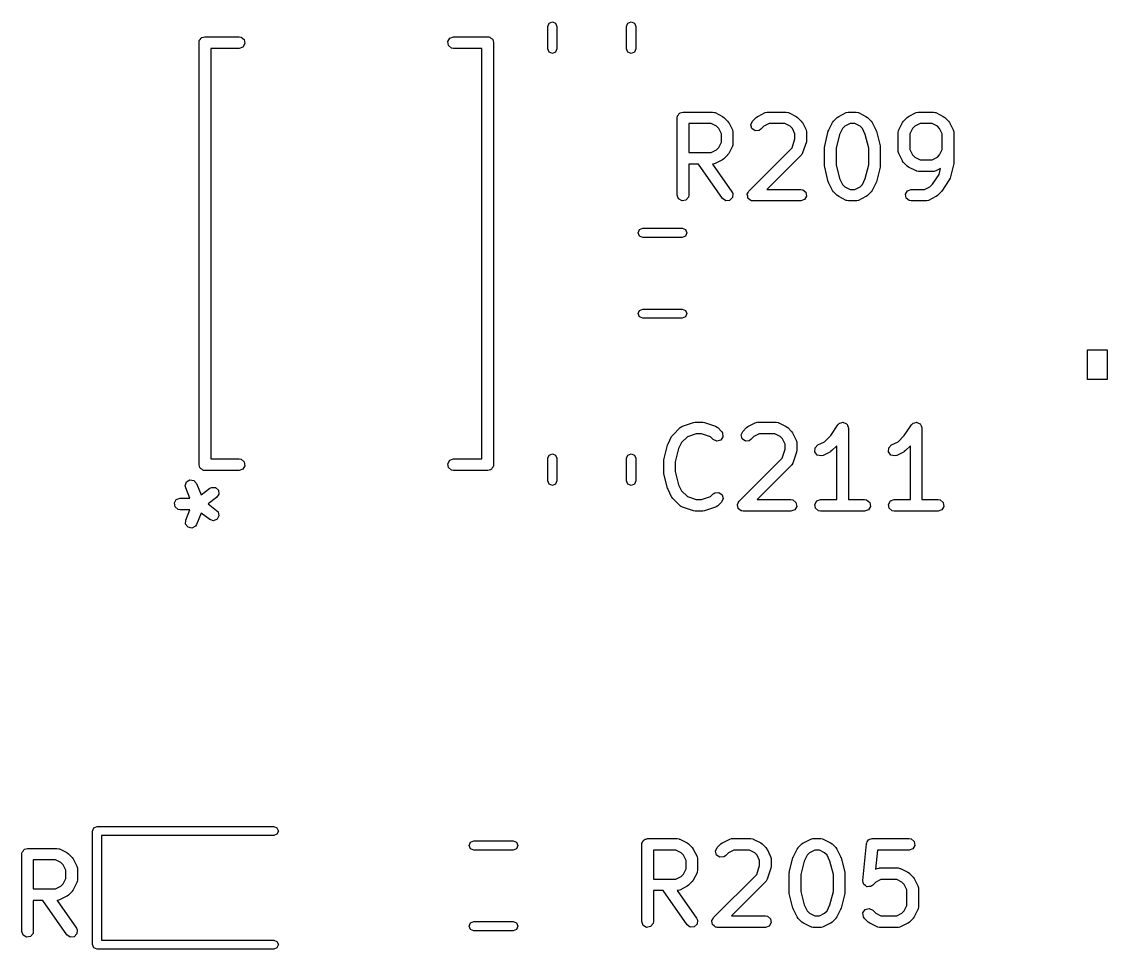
# Model space of a CAD drawing. Extents: x 106.7 to 191.3, y -141.1 to -57.8.
# Drawn here: x 106.76 to 120.8, y -90.97 to -78.97 of the extents above; entities that cross this region are included whole.
import ezdxf

# ---------------------------------------------------------------- set-up
doc = ezdxf.new("R2010")
doc.units = 0
doc.layers.add('BLACK', color=7, linetype='CONTINUOUS')

msp = doc.modelspace()

# ---------------------------------------------------------------- linework, layer by layer
at = {"layer": 'BLACK', "linetype": 'CONTINUOUS'}
for p, q in [((113.564, -79.0255), (113.581, -78.9831)), ((113.564, -79.3181), (113.564, -79.0255)), ((113.581, -78.9831), (113.624, -78.9655)), ((113.624, -78.9655), (113.666, -78.9831)), ((113.666, -78.9831), (113.684, -79.0255)), ((113.684, -79.0255), (113.684, -79.3181)), ((114.584, -79.0255), (114.601, -78.9831)), ((114.584, -79.3181), (114.584, -79.0255)), ((114.601, -78.9831), (114.644, -78.9655)), ((114.644, -78.9655), (114.686, -78.9831)), ((114.686, -78.9831), (114.704, -79.0255)), ((114.704, -79.0255), (114.704, -79.3181)), ((109.071, -79.1941), (109.081, -79.1769)), ((109.081, -79.1769), (109.088, -79.1746)), ((109.088, -79.1746), (109.092, -79.1693)), ((109.092, -79.1693), (109.111, -79.1659)), ((109.111, -79.1659), (109.13, -79.1591)), ((109.13, -79.1591), (109.572, -79.1591)), ((109.572, -79.1591), (109.598, -79.1637)), ((109.598, -79.1637), (109.638, -79.1972)), ((112.271, -79.2221), (112.297, -79.1769)), ((112.297, -79.1769), (112.346, -79.1591)), ((112.346, -79.1591), (112.788, -79.1591)), ((112.788, -79.1591), (112.798, -79.1608)), ((112.798, -79.1608), (112.801, -79.1603)), ((112.801, -79.1603), (112.804, -79.1619)), ((112.804, -79.1619), (112.814, -79.1637)), ((112.814, -79.1637), (112.829, -79.1764)), ((112.829, -79.1764), (112.846, -79.1863)), ((109.054, -79.2353), (109.056, -79.2254)), ((109.054, -84.6963), (109.054, -79.2353)), ((109.055, -79.2221), (109.057, -79.2191)), ((109.056, -79.2254), (109.055, -79.2221)), ((109.057, -79.2191), (109.058, -79.2092)), ((109.058, -79.2092), (109.071, -79.1941)), ((109.572, -79.3115), (109.206, -79.3115)), ((109.206, -79.3115), (109.206, -84.6201)), ((109.621, -79.2937), (109.572, -79.3115)), ((109.647, -79.2485), (109.621, -79.2937)), ((109.638, -79.1972), (109.647, -79.2485)), ((112.28, -79.2734), (112.271, -79.2221)), ((112.32, -79.3069), (112.28, -79.2734)), ((112.346, -79.3115), (112.32, -79.3069)), ((112.712, -79.3115), (112.346, -79.3115)), ((112.712, -84.6201), (112.712, -79.3115)), ((112.846, -79.1863), (112.848, -79.1928)), ((112.848, -79.1928), (112.854, -79.1972)), ((112.854, -79.1972), (112.857, -79.2167)), ((112.857, -79.2167), (112.864, -79.2353)), ((112.864, -79.2353), (112.864, -84.6963)), ((113.581, -79.3605), (113.564, -79.3181)), ((113.684, -79.3181), (113.666, -79.3605)), ((114.601, -79.3605), (114.584, -79.3181)), ((114.704, -79.3181), (114.686, -79.3605)), ((113.624, -79.3781), (113.581, -79.3605)), ((113.666, -79.3605), (113.624, -79.3781)), ((114.644, -79.3781), (114.601, -79.3605)), ((114.686, -79.3605), (114.644, -79.3781)), ((115.256, -80.1686), (115.265, -80.1518)), ((115.265, -80.1518), (115.272, -80.1495)), ((115.272, -80.1495), (115.276, -80.1443)), ((115.276, -80.1443), (115.295, -80.1409)), ((115.295, -80.1409), (115.314, -80.1342)), ((115.314, -80.1342), (115.695, -80.1342)), ((115.695, -80.1342), (115.72, -80.1387)), ((115.72, -80.1387), (115.724, -80.1416)), ((115.724, -80.1416), (115.728, -80.1421)), ((115.728, -80.1421), (115.823, -80.1898)), ((116.28, -80.1898), (116.375, -80.1421)), ((116.375, -80.1421), (116.4, -80.1347)), ((116.4, -80.1347), (116.405, -80.1358)), ((116.405, -80.1358), (116.409, -80.1342)), ((116.409, -80.1342), (116.647, -80.1342)), ((116.647, -80.1342), (116.673, -80.1387)), ((116.673, -80.1387), (116.676, -80.1416)), ((116.676, -80.1416), (116.68, -80.1421)), ((116.68, -80.1421), (116.776, -80.1898)), ((117.328, -80.1898), (117.423, -80.1421)), ((117.423, -80.1421), (117.448, -80.1347)), ((117.448, -80.1347), (117.452, -80.1358)), ((117.452, -80.1358), (117.456, -80.1342)), ((117.456, -80.1342), (117.552, -80.1342)), ((117.552, -80.1342), (117.577, -80.1387)), ((117.577, -80.1387), (117.581, -80.1416)), ((117.581, -80.1416), (117.585, -80.1421)), ((117.585, -80.1421), (117.68, -80.1898)), ((118.232, -80.1898), (118.328, -80.1421)), ((118.328, -80.1421), (118.353, -80.1347)), ((118.353, -80.1347), (118.357, -80.1358)), ((118.357, -80.1358), (118.361, -80.1342)), ((118.361, -80.1342), (118.552, -80.1342)), ((118.552, -80.1342), (118.577, -80.1387)), ((118.577, -80.1387), (118.581, -80.1416)), ((118.581, -80.1416), (118.585, -80.1421)), ((118.585, -80.1421), (118.68, -80.1898)), ((115.239, -80.2092), (115.24, -80.1995)), ((115.239, -81.2092), (115.239, -80.2092)), ((115.24, -80.1962), (115.241, -80.1933)), ((115.24, -80.1995), (115.24, -80.1962)), ((115.241, -80.1933), (115.243, -80.1836)), ((115.243, -80.1836), (115.256, -80.1686)), ((115.677, -80.2842), (115.389, -80.2842)), ((115.389, -80.2842), (115.389, -80.658)), ((115.745, -80.3185), (115.677, -80.2842)), ((115.823, -80.1898), (115.841, -80.2031)), ((115.841, -80.2031), (115.843, -80.2038)), ((115.843, -80.2038), (115.89, -80.2514)), ((115.89, -80.2514), (115.903, -80.2698)), ((115.903, -80.2698), (115.905, -80.2709)), ((115.905, -80.2709), (115.952, -80.3662)), ((116.191, -80.2979), (116.213, -80.2514)), ((116.205, -80.3475), (116.191, -80.2979)), ((116.213, -80.2514), (116.261, -80.2038)), ((116.261, -80.2038), (116.279, -80.1909)), ((116.279, -80.1909), (116.28, -80.1898)), ((116.427, -80.2842), (116.358, -80.3185)), ((116.629, -80.2842), (116.427, -80.2842)), ((116.698, -80.3185), (116.629, -80.2842)), ((116.776, -80.1898), (116.794, -80.2031)), ((116.794, -80.2031), (116.795, -80.2038)), ((116.795, -80.2038), (116.843, -80.2514)), ((116.843, -80.2514), (116.856, -80.2698)), ((116.856, -80.2698), (116.857, -80.2709)), ((116.857, -80.2709), (116.905, -80.3662)), ((117.199, -80.3662), (117.247, -80.2709)), ((117.247, -80.2709), (117.26, -80.2529)), ((117.26, -80.2529), (117.261, -80.2514)), ((117.261, -80.2514), (117.308, -80.2038)), ((117.308, -80.2038), (117.327, -80.1909)), ((117.327, -80.1909), (117.328, -80.1898)), ((117.474, -80.2842), (117.406, -80.3185)), ((117.534, -80.2842), (117.474, -80.2842)), ((117.603, -80.3185), (117.534, -80.2842)), ((117.68, -80.1898), (117.699, -80.2031)), ((117.699, -80.2031), (117.7, -80.2038)), ((117.7, -80.2038), (117.748, -80.2514)), ((117.748, -80.2514), (117.76, -80.2698)), ((117.76, -80.2698), (117.762, -80.2709)), ((117.762, -80.2709), (117.809, -80.3662)), ((118.104, -80.3662), (118.151, -80.2709)), ((118.151, -80.2709), (118.165, -80.2529)), ((118.165, -80.2514), (118.213, -80.2038)), ((118.165, -80.2529), (118.165, -80.2514)), ((118.213, -80.2038), (118.231, -80.1909)), ((118.231, -80.1909), (118.232, -80.1898)), ((118.379, -80.2842), (118.31, -80.3185)), ((118.534, -80.2842), (118.379, -80.2842)), ((118.603, -80.3185), (118.534, -80.2842)), ((118.68, -80.1898), (118.699, -80.2031)), ((118.699, -80.2031), (118.7, -80.2038)), ((118.7, -80.2038), (118.748, -80.2514)), ((118.748, -80.2514), (118.76, -80.2698)), ((118.76, -80.2698), (118.762, -80.2709)), ((118.762, -80.2709), (118.809, -80.3662)), ((115.776, -80.3489), (115.745, -80.3185)), ((115.81, -80.4174), (115.776, -80.3489)), ((115.81, -80.5248), (115.81, -80.4174)), ((115.952, -80.3662), (115.96, -80.3911)), ((115.96, -80.3911), (115.959, -80.3955)), ((115.959, -80.3955), (115.96, -80.3997)), ((115.96, -80.3997), (115.96, -80.5426)), ((116.247, -80.3769), (116.205, -80.3475)), ((116.298, -80.3724), (116.247, -80.3769)), ((116.319, -80.3575), (116.298, -80.3724)), ((116.358, -80.3185), (116.319, -80.3575)), ((116.728, -80.3489), (116.698, -80.3185)), ((116.762, -80.4174), (116.728, -80.3489)), ((116.762, -80.4828), (116.762, -80.4174)), ((116.905, -80.3662), (116.912, -80.3911)), ((116.912, -80.3911), (116.911, -80.3955)), ((116.911, -80.3955), (116.912, -80.3997)), ((116.912, -80.3997), (116.912, -80.4949)), ((117.146, -80.572), (117.193, -80.3815)), ((117.193, -80.3815), (117.199, -80.3697)), ((117.199, -80.3697), (117.199, -80.3662)), ((117.337, -80.4259), (117.293, -80.5994)), ((117.375, -80.3489), (117.337, -80.4259)), ((117.406, -80.3185), (117.375, -80.3489)), ((117.633, -80.3489), (117.603, -80.3185)), ((117.671, -80.4259), (117.633, -80.3489)), ((117.715, -80.5994), (117.671, -80.4259)), ((117.809, -80.3662), (117.813, -80.3786)), ((117.813, -80.3786), (117.815, -80.3815)), ((117.815, -80.3815), (117.863, -80.572)), ((118.096, -80.3997), (118.1, -80.374)), ((118.096, -80.6378), (118.096, -80.3997)), ((118.1, -80.374), (118.103, -80.3706)), ((118.103, -80.3706), (118.104, -80.3662)), ((118.28, -80.3489), (118.246, -80.4174)), ((118.246, -80.4174), (118.246, -80.6201)), ((118.31, -80.3185), (118.28, -80.3489)), ((118.633, -80.3489), (118.603, -80.3185)), ((118.667, -80.4174), (118.633, -80.3489)), ((118.667, -80.6201), (118.667, -80.4174)), ((118.809, -80.3662), (118.817, -80.3911)), ((118.817, -80.3911), (118.816, -80.3955)), ((118.816, -80.3955), (118.817, -80.3997)), ((118.817, -80.3997), (118.817, -80.7806)), ((115.776, -80.5934), (115.81, -80.5248)), ((115.952, -80.5761), (115.905, -80.6713)), ((115.953, -80.5716), (115.952, -80.5761)), ((115.956, -80.5682), (115.953, -80.5716)), ((115.96, -80.5426), (115.956, -80.5682)), ((116.724, -80.5973), (116.762, -80.4828)), ((116.909, -80.5187), (116.861, -80.6615)), ((116.912, -80.4949), (116.909, -80.517)), ((116.909, -80.517), (116.909, -80.5187)), ((117.143, -80.5902), (117.146, -80.5754)), ((117.146, -80.5754), (117.146, -80.572)), ((117.863, -80.572), (117.864, -80.5869)), ((117.864, -80.5869), (117.865, -80.5902)), ((115.389, -80.658), (115.677, -80.658)), ((115.677, -80.658), (115.745, -80.6238)), ((115.745, -80.6238), (115.776, -80.5934)), ((115.89, -80.6908), (115.843, -80.7384)), ((115.891, -80.6893), (115.89, -80.6908)), ((115.905, -80.6713), (115.891, -80.6893)), ((116.165, -81.1562), (116.724, -80.5973)), ((116.843, -80.6908), (116.399, -81.1342)), ((116.845, -80.6868), (116.843, -80.6908)), ((116.849, -80.6844), (116.845, -80.6868)), ((116.861, -80.6615), (116.849, -80.6844)), ((117.143, -80.8283), (117.143, -80.5902)), ((117.293, -80.5994), (117.293, -80.819)), ((117.715, -80.819), (117.715, -80.5994)), ((117.865, -80.5902), (117.865, -80.8283)), ((118.097, -80.642), (118.096, -80.6378)), ((118.096, -80.6464), (118.097, -80.642)), ((118.104, -80.6713), (118.096, -80.6464)), ((118.151, -80.7666), (118.104, -80.6713)), ((118.246, -80.6201), (118.28, -80.6886)), ((118.28, -80.6886), (118.31, -80.719)), ((118.31, -80.719), (118.379, -80.7533)), ((118.534, -80.7533), (118.603, -80.719)), ((118.603, -80.719), (118.633, -80.6886)), ((118.633, -80.6886), (118.667, -80.6201)), ((115.513, -80.808), (115.389, -80.808)), ((115.389, -80.808), (115.389, -81.2092)), ((115.824, -81.2522), (115.513, -80.808)), ((115.699, -80.8065), (115.696, -80.8077)), ((115.696, -80.8077), (115.946, -81.1662)), ((115.703, -80.8075), (115.699, -80.8065)), ((115.728, -80.8001), (115.703, -80.8075)), ((115.823, -80.7525), (115.728, -80.8001)), ((115.824, -80.7513), (115.823, -80.7525)), ((115.843, -80.7384), (115.824, -80.7513)), ((117.145, -80.8315), (117.143, -80.8283)), ((117.146, -80.8465), (117.145, -80.8315)), ((117.193, -81.0369), (117.146, -80.8465)), ((117.293, -80.819), (117.337, -80.9926)), ((117.671, -80.9926), (117.715, -80.819)), ((117.863, -80.8465), (117.815, -81.0369)), ((117.865, -80.8283), (117.862, -80.843)), ((117.862, -80.843), (117.863, -80.8465)), ((118.152, -80.7677), (118.151, -80.7666)), ((118.165, -80.7861), (118.152, -80.7677)), ((118.213, -80.8337), (118.165, -80.7861)), ((118.214, -80.8344), (118.213, -80.8337)), ((118.232, -80.8477), (118.214, -80.8344)), ((118.328, -80.8953), (118.232, -80.8477)), ((118.379, -80.7533), (118.534, -80.7533)), ((118.643, -80.8662), (118.585, -80.8953)), ((118.625, -80.9403), (118.643, -80.8662)), ((118.815, -80.7988), (118.767, -80.9893)), ((118.817, -80.7806), (118.815, -80.7954)), ((118.815, -80.7954), (118.815, -80.7988)), ((117.337, -80.9926), (117.375, -81.0696)), ((117.633, -81.0696), (117.671, -80.9926)), ((118.332, -80.8959), (118.328, -80.8953)), ((118.336, -80.8987), (118.332, -80.8959)), ((118.361, -80.9033), (118.336, -80.8987)), ((118.552, -80.9033), (118.361, -80.9033)), ((118.541, -81.0662), (118.625, -80.9403)), ((118.556, -80.9017), (118.552, -80.9033)), ((118.56, -80.9028), (118.556, -80.9017)), ((118.585, -80.8953), (118.56, -80.9028)), ((118.767, -80.9893), (118.757, -81.0123)), ((116.399, -81.1342), (116.837, -81.1342)), ((116.837, -81.1342), (116.863, -81.1387)), ((116.863, -81.1387), (116.902, -81.1717)), ((117.195, -81.0399), (117.193, -81.0369)), ((117.199, -81.0523), (117.195, -81.0399)), ((117.247, -81.1475), (117.199, -81.0523)), ((117.248, -81.1486), (117.247, -81.1475)), ((117.261, -81.167), (117.248, -81.1486)), ((117.375, -81.0696), (117.406, -81.1)), ((117.406, -81.1), (117.474, -81.1342)), ((117.474, -81.1342), (117.534, -81.1342)), ((117.534, -81.1342), (117.603, -81.1)), ((117.603, -81.1), (117.633, -81.0696)), ((117.762, -81.1475), (117.748, -81.1655)), ((117.809, -81.0523), (117.762, -81.1475)), ((117.81, -81.0488), (117.809, -81.0523)), ((117.815, -81.0369), (117.81, -81.0488)), ((118.218, -81.1518), (118.266, -81.1342)), ((118.266, -81.1342), (118.439, -81.1342)), ((118.439, -81.1342), (118.507, -81.1)), ((118.507, -81.1), (118.541, -81.0662)), ((118.757, -81.0127), (118.662, -81.1556)), ((118.757, -81.0123), (118.757, -81.0127)), ((115.256, -81.2574), (115.239, -81.2092)), ((115.301, -81.2831), (115.256, -81.2574)), ((115.351, -81.2742), (115.301, -81.2831)), ((115.384, -81.2349), (115.351, -81.2742)), ((115.389, -81.2092), (115.384, -81.2349)), ((115.866, -81.2817), (115.824, -81.2522)), ((115.917, -81.2772), (115.866, -81.2817)), ((115.953, -81.2409), (115.917, -81.2772)), ((115.946, -81.1662), (115.957, -81.1898)), ((115.957, -81.1898), (115.953, -81.2409)), ((116.144, -81.2027), (116.145, -81.1996)), ((116.15, -81.2245), (116.144, -81.2027)), ((116.145, -81.1962), (116.156, -81.1766)), ((116.145, -81.1996), (116.145, -81.1962)), ((116.153, -81.2467), (116.15, -81.2245)), ((116.156, -81.2489), (116.153, -81.2467)), ((116.156, -81.1766), (116.165, -81.1562)), ((116.157, -81.2522), (116.156, -81.2489)), ((116.175, -81.2652), (116.157, -81.2522)), ((116.193, -81.2797), (116.175, -81.2652)), ((116.197, -81.2805), (116.193, -81.2797)), ((116.199, -81.2817), (116.197, -81.2805)), ((116.202, -81.2814), (116.199, -81.2817)), ((116.218, -81.2842), (116.202, -81.2814)), ((116.837, -81.2842), (116.218, -81.2842)), ((116.886, -81.2667), (116.837, -81.2842)), ((116.911, -81.2222), (116.886, -81.2667)), ((116.902, -81.1717), (116.911, -81.2222)), ((117.308, -81.2146), (117.261, -81.167)), ((117.31, -81.2153), (117.308, -81.2146)), ((117.328, -81.2287), (117.31, -81.2153)), ((117.423, -81.2763), (117.328, -81.2287)), ((117.427, -81.2768), (117.423, -81.2763)), ((117.431, -81.2797), (117.427, -81.2768)), ((117.456, -81.2842), (117.431, -81.2797)), ((117.552, -81.2842), (117.456, -81.2842)), ((117.556, -81.2827), (117.552, -81.2842)), ((117.56, -81.2837), (117.556, -81.2827)), ((117.585, -81.2763), (117.56, -81.2837)), ((117.68, -81.2287), (117.585, -81.2763)), ((117.682, -81.2275), (117.68, -81.2287)), ((117.7, -81.2146), (117.682, -81.2275)), ((117.748, -81.167), (117.7, -81.2146)), ((117.748, -81.1655), (117.748, -81.167)), ((118.192, -81.1962), (118.218, -81.1518)), ((118.201, -81.2467), (118.192, -81.1962)), ((118.24, -81.2797), (118.201, -81.2467)), ((118.266, -81.2842), (118.24, -81.2797)), ((118.456, -81.2842), (118.266, -81.2842)), ((118.461, -81.2827), (118.456, -81.2842)), ((118.465, -81.2837), (118.461, -81.2827)), ((118.49, -81.2763), (118.465, -81.2837)), ((118.585, -81.2287), (118.49, -81.2763)), ((118.586, -81.2275), (118.585, -81.2287)), ((118.605, -81.2146), (118.586, -81.2275)), ((118.652, -81.167), (118.605, -81.2146)), ((118.654, -81.1638), (118.652, -81.167)), ((118.662, -81.1556), (118.654, -81.1638)), ((114.734, -81.6973), (114.751, -81.6549)), ((114.751, -81.7397), (114.734, -81.6973)), ((114.751, -81.6549), (114.794, -81.6373)), ((114.794, -81.6373), (115.303, -81.6373)), ((115.303, -81.6373), (115.345, -81.6549)), ((115.345, -81.6549), (115.363, -81.6973)), ((115.363, -81.6973), (115.345, -81.7397)), ((114.794, -81.7573), (114.751, -81.7397)), ((115.303, -81.7573), (114.794, -81.7573)), ((115.345, -81.7397), (115.303, -81.7573)), ((114.751, -82.6999), (114.794, -82.6823)), ((114.794, -82.6823), (115.303, -82.6823)), ((115.303, -82.6823), (115.345, -82.6999)), ((114.734, -82.7423), (114.751, -82.6999)), ((114.751, -82.7847), (114.734, -82.7423)), ((114.794, -82.8023), (114.751, -82.7847)), ((115.303, -82.8023), (114.794, -82.8023)), ((115.345, -82.7847), (115.303, -82.8023)), ((115.345, -82.6999), (115.363, -82.7423)), ((115.363, -82.7423), (115.345, -82.7847)), ((120.547, -83.5921), (120.547, -83.2111)), ((120.547, -83.2111), (120.801, -83.2111)), ((120.801, -83.2111), (120.801, -83.5921)), ((120.801, -83.5921), (120.547, -83.5921)), ((115.181, -84.3122), (115.276, -84.217)), ((115.276, -84.217), (115.298, -84.2021)), ((115.298, -84.2021), (115.302, -84.2017)), ((115.302, -84.2017), (115.306, -84.1989)), ((115.306, -84.1989), (115.449, -84.1513)), ((115.449, -84.1513), (115.471, -84.148)), ((115.471, -84.148), (115.472, -84.1474)), ((115.472, -84.1474), (115.568, -84.1474)), ((115.568, -84.1474), (115.59, -84.1513)), ((115.59, -84.1513), (115.591, -84.1513)), ((115.591, -84.1513), (115.734, -84.1989)), ((115.734, -84.1989), (115.757, -84.2113)), ((115.757, -84.2113), (115.759, -84.2151)), ((115.759, -84.2151), (115.763, -84.217)), ((115.763, -84.217), (115.811, -84.2646)), ((116.086, -84.2646), (116.134, -84.217)), ((116.134, -84.217), (116.152, -84.2041)), ((116.152, -84.2041), (116.153, -84.203)), ((116.153, -84.203), (116.248, -84.1553)), ((116.248, -84.1553), (116.273, -84.1479)), ((116.273, -84.1479), (116.278, -84.149)), ((116.278, -84.149), (116.282, -84.1474)), ((116.282, -84.1474), (116.52, -84.1474)), ((116.52, -84.1474), (116.546, -84.1519)), ((116.546, -84.1519), (116.549, -84.1548)), ((116.549, -84.1548), (116.553, -84.1553)), ((116.553, -84.1553), (116.649, -84.203)), ((116.649, -84.203), (116.667, -84.2163)), ((116.667, -84.2163), (116.668, -84.217)), ((116.668, -84.217), (116.716, -84.2646)), ((117.224, -84.3175), (117.315, -84.1808)), ((117.315, -84.1808), (117.333, -84.162)), ((117.333, -84.162), (117.337, -84.1608)), ((117.337, -84.1608), (117.34, -84.1575)), ((117.34, -84.1575), (117.361, -84.1537)), ((117.361, -84.1537), (117.382, -84.1476)), ((117.382, -84.1476), (117.386, -84.1493)), ((117.386, -84.1493), (117.39, -84.1486)), ((117.39, -84.1486), (117.409, -84.1594)), ((117.409, -84.1594), (117.429, -84.1682)), ((117.429, -84.1682), (117.431, -84.1721)), ((117.431, -84.1721), (117.435, -84.1742)), ((117.435, -84.1742), (117.442, -84.1947)), ((117.442, -84.1947), (117.452, -84.2142)), ((117.452, -84.2142), (117.451, -84.2184)), ((117.451, -84.2184), (117.452, -84.2224)), ((117.452, -84.2224), (117.452, -85.1474)), ((118.176, -84.3175), (118.267, -84.1808)), ((118.267, -84.1808), (118.285, -84.162)), ((118.285, -84.162), (118.289, -84.1608)), ((118.289, -84.1608), (118.292, -84.1575)), ((118.292, -84.1575), (118.313, -84.1537)), ((118.313, -84.1537), (118.334, -84.1476)), ((118.334, -84.1476), (118.338, -84.1493)), ((118.338, -84.1493), (118.343, -84.1486)), ((118.343, -84.1486), (118.361, -84.1594)), ((118.361, -84.1594), (118.381, -84.1682)), ((118.381, -84.1682), (118.383, -84.1721)), ((118.383, -84.1721), (118.387, -84.1742)), ((118.387, -84.1742), (118.394, -84.1947)), ((118.394, -84.1947), (118.404, -84.2142)), ((118.404, -84.2142), (118.403, -84.2184)), ((118.403, -84.2184), (118.404, -84.2224)), ((118.404, -84.2224), (118.404, -85.1474)), ((115.12, -84.427), (115.167, -84.3317)), ((115.167, -84.3317), (115.181, -84.3137)), ((115.181, -84.3137), (115.181, -84.3122)), ((115.37, -84.3356), (115.296, -84.4097)), ((115.485, -84.2974), (115.37, -84.3356)), ((115.555, -84.2974), (115.485, -84.2974)), ((115.67, -84.3356), (115.555, -84.2974)), ((115.705, -84.3707), (115.67, -84.3356)), ((115.752, -84.3924), (115.705, -84.3707)), ((115.801, -84.3791), (115.752, -84.3924)), ((115.83, -84.3371), (115.801, -84.3791)), ((115.811, -84.2646), (115.826, -84.286)), ((115.826, -84.286), (115.83, -84.3371)), ((116.064, -84.3111), (116.086, -84.2646)), ((116.078, -84.3607), (116.064, -84.3111)), ((116.12, -84.3901), (116.078, -84.3607)), ((116.192, -84.3707), (116.171, -84.3856)), ((116.231, -84.3317), (116.192, -84.3707)), ((116.3, -84.2974), (116.231, -84.3317)), ((116.502, -84.2974), (116.3, -84.2974)), ((116.571, -84.3317), (116.502, -84.2974)), ((116.601, -84.3621), (116.571, -84.3317)), ((116.635, -84.4306), (116.601, -84.3621)), ((116.716, -84.2646), (116.729, -84.283)), ((116.729, -84.283), (116.73, -84.2841)), ((116.73, -84.2841), (116.778, -84.3794)), ((116.778, -84.3794), (116.785, -84.4043)), ((117.142, -84.3989), (117.224, -84.3175)), ((118.095, -84.3989), (118.176, -84.3175)), ((115.066, -84.6328), (115.114, -84.4423)), ((115.114, -84.4423), (115.119, -84.4305)), ((115.119, -84.4305), (115.12, -84.427)), ((115.257, -84.4867), (115.214, -84.6602)), ((115.296, -84.4097), (115.257, -84.4867)), ((116.171, -84.3856), (116.12, -84.3901)), ((116.597, -84.6105), (116.635, -84.496)), ((116.635, -84.496), (116.635, -84.4306)), ((116.785, -84.5081), (116.782, -84.5302)), ((116.785, -84.4043), (116.784, -84.4087)), ((116.784, -84.4087), (116.785, -84.4129)), ((116.785, -84.4129), (116.785, -84.5081)), ((117.019, -84.5295), (117.023, -84.4783)), ((117.023, -84.4783), (117.058, -84.4411)), ((117.058, -84.4411), (117.142, -84.3989)), ((117.24, -84.5135), (117.221, -84.5264)), ((117.302, -84.4511), (117.24, -84.5135)), ((117.302, -85.1474), (117.302, -84.4511)), ((117.972, -84.5295), (117.975, -84.4783)), ((117.975, -84.4783), (118.01, -84.4411)), ((118.01, -84.4411), (118.095, -84.3989)), ((118.192, -84.5135), (118.174, -84.5264)), ((118.254, -84.4511), (118.192, -84.5135)), ((118.254, -85.1474), (118.254, -84.4511)), ((109.206, -84.6201), (109.572, -84.6201)), ((109.572, -84.6201), (109.598, -84.6247)), ((109.598, -84.6247), (109.638, -84.6582)), ((109.638, -84.6582), (109.647, -84.7095)), ((112.271, -84.6831), (112.297, -84.6379)), ((112.297, -84.6379), (112.346, -84.6201)), ((112.346, -84.6201), (112.712, -84.6201)), ((113.564, -84.6135), (113.581, -84.5711)), ((113.564, -84.9061), (113.564, -84.6135)), ((113.581, -84.5711), (113.624, -84.5535)), ((113.624, -84.5535), (113.666, -84.5711)), ((113.666, -84.5711), (113.684, -84.6135)), ((113.684, -84.6135), (113.684, -84.9061)), ((114.584, -84.6135), (114.601, -84.5711)), ((114.584, -84.9061), (114.584, -84.6135)), ((114.601, -84.5711), (114.644, -84.5535)), ((114.644, -84.5535), (114.686, -84.5711)), ((114.686, -84.5711), (114.704, -84.6135)), ((114.704, -84.6135), (114.704, -84.9061)), ((115.064, -84.651), (115.067, -84.6362)), ((115.064, -84.7938), (115.064, -84.651)), ((115.067, -84.6362), (115.066, -84.6328)), ((115.214, -84.6602), (115.214, -84.7846)), ((116.038, -85.1694), (116.597, -84.6105)), ((116.782, -84.5319), (116.734, -84.6747)), ((116.782, -84.5302), (116.782, -84.5319)), ((117.05, -84.5707), (117.019, -84.5295)), ((117.1, -84.5826), (117.05, -84.5707)), ((117.125, -84.5752), (117.1, -84.5826)), ((117.22, -84.5276), (117.125, -84.5752)), ((117.221, -84.5264), (117.22, -84.5276)), ((118.002, -84.5707), (117.972, -84.5295)), ((118.052, -84.5826), (118.002, -84.5707)), ((118.077, -84.5752), (118.052, -84.5826)), ((118.173, -84.5276), (118.077, -84.5752)), ((118.174, -84.5264), (118.173, -84.5276)), ((109.061, -84.7149), (109.054, -84.6963)), ((109.064, -84.7344), (109.061, -84.7149)), ((109.069, -84.7388), (109.064, -84.7344)), ((109.072, -84.7453), (109.069, -84.7388)), ((109.089, -84.7552), (109.072, -84.7453)), ((109.104, -84.7679), (109.089, -84.7552)), ((109.114, -84.7696), (109.104, -84.7679)), ((109.117, -84.7713), (109.114, -84.7696)), ((109.12, -84.7708), (109.117, -84.7713)), ((109.13, -84.7725), (109.12, -84.7708)), ((109.572, -84.7725), (109.13, -84.7725)), ((109.621, -84.7547), (109.572, -84.7725)), ((109.647, -84.7095), (109.621, -84.7547)), ((112.28, -84.7344), (112.271, -84.6831)), ((112.32, -84.7679), (112.28, -84.7344)), ((112.346, -84.7725), (112.32, -84.7679)), ((112.788, -84.7725), (112.346, -84.7725)), ((112.806, -84.7657), (112.788, -84.7725)), ((112.826, -84.7623), (112.806, -84.7657)), ((112.83, -84.757), (112.826, -84.7623)), ((112.837, -84.7547), (112.83, -84.757)), ((112.847, -84.7375), (112.837, -84.7547)), ((112.859, -84.7224), (112.847, -84.7375)), ((112.861, -84.7125), (112.859, -84.7224)), ((112.863, -84.7095), (112.861, -84.7125)), ((112.864, -84.6963), (112.862, -84.7062)), ((112.862, -84.7062), (112.863, -84.7095)), ((115.065, -84.7971), (115.064, -84.7938)), ((115.066, -84.812), (115.065, -84.7971)), ((115.214, -84.7846), (115.257, -84.9581)), ((116.716, -84.704), (116.272, -85.1474)), ((116.718, -84.7), (116.716, -84.704)), ((116.722, -84.6976), (116.718, -84.7)), ((116.734, -84.6747), (116.722, -84.6976)), ((108.877, -84.9686), (108.893, -84.9198)), ((108.893, -84.9198), (108.936, -84.8928)), ((108.936, -84.8928), (108.987, -84.9001)), ((108.987, -84.9001), (109.021, -84.9383)), ((109.021, -84.9383), (109.08, -85.0856)), ((113.581, -84.9485), (113.564, -84.9061)), ((113.684, -84.9061), (113.666, -84.9485)), ((114.601, -84.9485), (114.584, -84.9061)), ((114.704, -84.9061), (114.686, -84.9485)), ((115.114, -85.0025), (115.066, -84.812)), ((108.882, -84.9941), (108.877, -84.9686)), ((108.936, -85.1293), (108.882, -84.9941)), ((109.08, -85.0856), (109.192, -85.0014)), ((109.192, -85.0014), (109.215, -84.9897)), ((109.215, -84.9897), (109.267, -84.9925)), ((109.267, -84.9925), (109.304, -85.0275)), ((109.31, -85.0785), (109.282, -85.1214)), ((109.304, -85.0275), (109.31, -85.0785)), ((113.624, -84.9661), (113.581, -84.9485)), ((113.666, -84.9485), (113.624, -84.9661)), ((114.644, -84.9661), (114.601, -84.9485)), ((114.686, -84.9485), (114.644, -84.9661)), ((115.116, -85.0055), (115.114, -85.0025)), ((115.12, -85.0179), (115.116, -85.0055)), ((115.167, -85.1131), (115.12, -85.0179)), ((115.257, -84.9581), (115.296, -85.0351)), ((115.296, -85.0351), (115.37, -85.1092)), ((115.67, -85.1092), (115.705, -85.0741)), ((115.705, -85.0741), (115.726, -85.0592)), ((115.726, -85.0592), (115.777, -85.0547)), ((115.777, -85.0547), (115.819, -85.0842)), ((108.735, -85.1913), (108.76, -85.1468)), ((108.744, -85.2418), (108.735, -85.1913)), ((108.76, -85.1468), (108.809, -85.1293)), ((108.809, -85.1293), (108.936, -85.1293)), ((109.282, -85.1214), (109.172, -85.2043)), ((109.172, -85.2043), (109.282, -85.2872)), ((115.168, -85.1142), (115.167, -85.1131)), ((115.181, -85.1326), (115.168, -85.1142)), ((115.276, -85.2278), (115.181, -85.1326)), ((115.37, -85.1092), (115.485, -85.1474)), ((115.485, -85.1474), (115.555, -85.1474)), ((115.555, -85.1474), (115.67, -85.1092)), ((115.811, -85.1802), (115.763, -85.2278)), ((115.833, -85.1337), (115.811, -85.1802)), ((115.819, -85.0842), (115.833, -85.1337)), ((116.017, -85.2159), (116.018, -85.2128)), ((116.023, -85.2377), (116.017, -85.2159)), ((116.018, -85.2094), (116.029, -85.1898)), ((116.018, -85.2128), (116.018, -85.2094)), ((116.029, -85.1898), (116.038, -85.1694)), ((116.272, -85.1474), (116.71, -85.1474)), ((116.71, -85.1474), (116.736, -85.1519)), ((116.736, -85.1519), (116.775, -85.1849)), ((116.775, -85.1849), (116.784, -85.2354)), ((117.018, -85.2094), (117.043, -85.165)), ((117.026, -85.2599), (117.018, -85.2094)), ((117.043, -85.165), (117.091, -85.1474)), ((117.091, -85.1474), (117.302, -85.1474)), ((117.452, -85.1474), (117.663, -85.1474)), ((117.663, -85.1474), (117.688, -85.1519)), ((117.688, -85.1519), (117.728, -85.1849)), ((117.728, -85.1849), (117.737, -85.2354)), ((117.97, -85.2094), (117.996, -85.165)), ((117.979, -85.2599), (117.97, -85.2094)), ((117.996, -85.165), (118.044, -85.1474)), ((118.044, -85.1474), (118.254, -85.1474)), ((118.404, -85.1474), (118.615, -85.1474)), ((118.615, -85.1474), (118.641, -85.1519)), ((118.641, -85.1519), (118.68, -85.1849)), ((118.68, -85.1849), (118.689, -85.2354)), ((108.783, -85.2748), (108.744, -85.2418)), ((108.809, -85.2793), (108.783, -85.2748)), ((108.936, -85.2793), (108.809, -85.2793)), ((108.882, -85.4145), (108.936, -85.2793)), ((109.08, -85.323), (109.021, -85.4702)), ((109.192, -85.4072), (109.08, -85.323)), ((109.282, -85.2872), (109.3, -85.3062)), ((109.312, -85.3561), (109.288, -85.4019)), ((109.3, -85.3062), (109.312, -85.3561)), ((115.281, -85.2297), (115.276, -85.2278)), ((115.283, -85.2335), (115.281, -85.2297)), ((115.306, -85.246), (115.283, -85.2335)), ((115.449, -85.2936), (115.306, -85.246)), ((115.45, -85.2935), (115.449, -85.2936)), ((115.472, -85.2974), (115.45, -85.2935)), ((115.568, -85.2974), (115.472, -85.2974)), ((115.569, -85.2969), (115.568, -85.2974)), ((115.591, -85.2936), (115.569, -85.2969)), ((115.734, -85.246), (115.591, -85.2936)), ((115.738, -85.2432), (115.734, -85.246)), ((115.742, -85.2428), (115.738, -85.2432)), ((115.763, -85.2278), (115.742, -85.2428)), ((116.026, -85.2599), (116.023, -85.2377)), ((116.029, -85.2621), (116.026, -85.2599)), ((116.03, -85.2654), (116.029, -85.2621)), ((116.048, -85.2784), (116.03, -85.2654)), ((116.066, -85.2929), (116.048, -85.2784)), ((116.07, -85.2937), (116.066, -85.2929)), ((116.072, -85.2949), (116.07, -85.2937)), ((116.075, -85.2946), (116.072, -85.2949)), ((116.091, -85.2974), (116.075, -85.2946)), ((116.71, -85.2974), (116.091, -85.2974)), ((116.759, -85.2799), (116.71, -85.2974)), ((116.784, -85.2354), (116.759, -85.2799)), ((117.066, -85.2929), (117.026, -85.2599)), ((117.091, -85.2974), (117.066, -85.2929)), ((117.663, -85.2974), (117.091, -85.2974)), ((117.711, -85.2799), (117.663, -85.2974)), ((117.737, -85.2354), (117.711, -85.2799)), ((118.018, -85.2929), (117.979, -85.2599)), ((118.044, -85.2974), (118.018, -85.2929)), ((118.615, -85.2974), (118.044, -85.2974)), ((118.663, -85.2799), (118.615, -85.2974)), ((118.689, -85.2354), (118.663, -85.2799)), ((108.88, -85.4658), (108.882, -85.4145)), ((108.912, -85.5061), (108.88, -85.4658)), ((109.007, -85.4924), (108.962, -85.5166)), ((109.021, -85.4702), (109.007, -85.4924)), ((109.241, -85.422), (109.192, -85.4072)), ((109.288, -85.4019), (109.241, -85.422)), ((108.962, -85.5166), (108.912, -85.5061)), ((107.675, -89.435), (107.693, -89.3926)), ((107.693, -89.3926), (107.735, -89.375)), ((107.735, -89.375), (110.02, -89.375)), ((110.02, -89.375), (110.062, -89.3926)), ((110.062, -89.3926), (110.08, -89.435)), ((107.675, -90.905), (107.675, -89.435)), ((110.02, -89.495), (107.795, -89.495)), ((107.795, -89.495), (107.795, -90.845)), ((110.062, -89.4774), (110.02, -89.495)), ((110.08, -89.435), (110.062, -89.4774)), ((112.567, -89.5797), (112.609, -89.5621)), ((112.609, -89.5621), (113.119, -89.5621)), ((113.119, -89.5621), (113.161, -89.5797)), ((114.786, -89.5816), (114.798, -89.5666)), ((114.798, -89.5666), (114.808, -89.5498)), ((114.808, -89.5498), (114.815, -89.5475)), ((114.815, -89.5475), (114.819, -89.5423)), ((114.819, -89.5423), (114.838, -89.5389)), ((114.838, -89.5389), (114.856, -89.5322)), ((114.856, -89.5322), (115.237, -89.5322)), ((115.237, -89.5322), (115.263, -89.5367)), ((115.263, -89.5367), (115.266, -89.5396)), ((115.266, -89.5396), (115.271, -89.5401)), ((115.271, -89.5401), (115.366, -89.5878)), ((115.823, -89.5878), (115.918, -89.5401)), ((115.918, -89.5401), (115.943, -89.5327)), ((115.943, -89.5327), (115.947, -89.5338)), ((115.947, -89.5338), (115.952, -89.5322)), ((115.952, -89.5322), (116.19, -89.5322)), ((116.19, -89.5322), (116.215, -89.5367)), ((116.215, -89.5367), (116.219, -89.5396)), ((116.219, -89.5396), (116.223, -89.5401)), ((116.223, -89.5401), (116.319, -89.5878)), ((116.871, -89.5878), (116.966, -89.5401)), ((116.966, -89.5401), (116.991, -89.5327)), ((116.991, -89.5327), (116.995, -89.5338)), ((116.995, -89.5338), (116.999, -89.5322)), ((116.999, -89.5322), (117.095, -89.5322)), ((117.095, -89.5322), (117.12, -89.5367)), ((117.12, -89.5367), (117.124, -89.5396)), ((117.124, -89.5396), (117.128, -89.5401)), ((117.128, -89.5401), (117.223, -89.5878)), ((117.689, -89.5915), (117.694, -89.5747)), ((117.694, -89.5747), (117.705, -89.5636)), ((117.705, -89.5636), (117.713, -89.5498)), ((117.713, -89.5498), (117.723, -89.5462)), ((117.723, -89.5462), (117.73, -89.5389)), ((117.73, -89.5389), (117.746, -89.5377)), ((117.746, -89.5377), (117.761, -89.5322)), ((117.761, -89.5322), (118.237, -89.5322)), ((118.237, -89.5322), (118.263, -89.5367)), ((118.263, -89.5367), (118.302, -89.5697)), ((118.302, -89.5697), (118.311, -89.6202)), ((106.764, -89.7183), (106.766, -89.7086)), ((106.766, -89.7086), (106.778, -89.6936)), ((106.778, -89.6936), (106.788, -89.6768)), ((106.788, -89.6768), (106.794, -89.6745)), ((106.794, -89.6745), (106.799, -89.6693)), ((106.799, -89.6693), (106.818, -89.6659)), ((106.818, -89.6659), (106.836, -89.6592)), ((106.836, -89.6592), (107.217, -89.6592)), ((107.217, -89.6592), (107.243, -89.6637)), ((107.243, -89.6637), (107.246, -89.6666)), ((107.246, -89.6666), (107.251, -89.6671)), ((107.251, -89.6671), (107.346, -89.7148)), ((107.346, -89.7148), (107.364, -89.7281)), ((112.549, -89.6221), (112.567, -89.5797)), ((112.567, -89.6645), (112.549, -89.6221)), ((112.609, -89.6821), (112.567, -89.6645)), ((113.119, -89.6821), (112.609, -89.6821)), ((113.161, -89.6645), (113.119, -89.6821)), ((113.161, -89.5797), (113.179, -89.6221)), ((113.179, -89.6221), (113.161, -89.6645)), ((114.781, -89.6072), (114.783, -89.5975)), ((114.781, -90.6072), (114.781, -89.6072)), ((114.783, -89.5942), (114.784, -89.5913)), ((114.783, -89.5975), (114.783, -89.5942)), ((114.784, -89.5913), (114.786, -89.5816)), ((115.22, -89.6822), (114.931, -89.6822)), ((114.931, -89.6822), (114.931, -90.056)), ((115.288, -89.7165), (115.22, -89.6822)), ((115.366, -89.5878), (115.384, -89.6011)), ((115.384, -89.6011), (115.386, -89.6018)), ((115.386, -89.6018), (115.433, -89.6494)), ((115.433, -89.6494), (115.446, -89.6678)), ((115.446, -89.6678), (115.447, -89.6689)), ((115.447, -89.6689), (115.495, -89.7642)), ((115.734, -89.6959), (115.756, -89.6494)), ((115.747, -89.7455), (115.734, -89.6959)), ((115.756, -89.6494), (115.803, -89.6018)), ((115.803, -89.6018), (115.822, -89.5889)), ((115.822, -89.5889), (115.823, -89.5878)), ((115.969, -89.6822), (115.901, -89.7165)), ((116.172, -89.6822), (115.969, -89.6822)), ((116.241, -89.7165), (116.172, -89.6822)), ((116.319, -89.5878), (116.337, -89.6011)), ((116.337, -89.6011), (116.338, -89.6018)), ((116.338, -89.6018), (116.386, -89.6494)), ((116.386, -89.6494), (116.399, -89.6678)), ((116.399, -89.6678), (116.4, -89.6689)), ((116.4, -89.6689), (116.447, -89.7642)), ((116.742, -89.7642), (116.789, -89.6689)), ((116.789, -89.6689), (116.803, -89.6509)), ((116.803, -89.6494), (116.851, -89.6018)), ((116.803, -89.6509), (116.803, -89.6494)), ((116.851, -89.6018), (116.869, -89.5889)), ((116.869, -89.5889), (116.871, -89.5878)), ((117.017, -89.6822), (116.948, -89.7165)), ((117.077, -89.6822), (117.017, -89.6822)), ((117.145, -89.7165), (117.077, -89.6822)), ((117.223, -89.5878), (117.241, -89.6011)), ((117.241, -89.6011), (117.243, -89.6018)), ((117.243, -89.6018), (117.29, -89.6494)), ((117.29, -89.6494), (117.303, -89.6678)), ((117.303, -89.6678), (117.304, -89.6689)), ((117.304, -89.6689), (117.352, -89.7642)), ((117.639, -90.0759), (117.687, -89.5998)), ((117.687, -89.5942), (117.689, -89.5915)), ((117.688, -89.5959), (117.687, -89.5942)), ((117.687, -89.5998), (117.688, -89.5959)), ((117.829, -89.6822), (117.804, -89.9304)), ((118.237, -89.6822), (117.829, -89.6822)), ((118.286, -89.6647), (118.237, -89.6822)), ((118.311, -89.6202), (118.286, -89.6647)), ((106.761, -89.7342), (106.763, -89.7245)), ((106.761, -90.7342), (106.761, -89.7342)), ((106.762, -89.7212), (106.764, -89.7183)), ((106.763, -89.7245), (106.762, -89.7212)), ((107.199, -89.8092), (106.911, -89.8092)), ((106.911, -89.8092), (106.911, -90.183)), ((107.268, -89.8435), (107.199, -89.8092)), ((107.298, -89.8739), (107.268, -89.8435)), ((107.364, -89.7281), (107.365, -89.7288)), ((107.365, -89.7288), (107.413, -89.7764)), ((107.413, -89.7764), (107.426, -89.7948)), ((107.426, -89.7948), (107.427, -89.7959)), ((107.427, -89.7959), (107.475, -89.8912)), ((115.319, -89.7469), (115.288, -89.7165)), ((115.353, -89.8154), (115.319, -89.7469)), ((115.353, -89.9228), (115.353, -89.8154)), ((115.495, -89.7642), (115.502, -89.7891)), ((115.502, -89.7891), (115.501, -89.7935)), ((115.501, -89.7935), (115.503, -89.7977)), ((115.503, -89.7977), (115.503, -89.9406)), ((115.789, -89.7749), (115.747, -89.7455)), ((115.841, -89.7704), (115.789, -89.7749)), ((115.862, -89.7555), (115.841, -89.7704)), ((115.901, -89.7165), (115.862, -89.7555)), ((116.271, -89.7469), (116.241, -89.7165)), ((116.305, -89.8154), (116.271, -89.7469)), ((116.305, -89.8808), (116.305, -89.8154)), ((116.447, -89.7642), (116.455, -89.7891)), ((116.455, -89.7891), (116.454, -89.7935)), ((116.454, -89.7935), (116.455, -89.7977)), ((116.455, -89.7977), (116.455, -89.8929)), ((116.688, -89.97), (116.736, -89.7795)), ((116.736, -89.7795), (116.741, -89.7677)), ((116.741, -89.7677), (116.742, -89.7642)), ((116.88, -89.8239), (116.836, -89.9974)), ((116.918, -89.7469), (116.88, -89.8239)), ((116.948, -89.7165), (116.918, -89.7469)), ((117.176, -89.7469), (117.145, -89.7165)), ((117.214, -89.8239), (117.176, -89.7469)), ((117.258, -89.9974), (117.214, -89.8239)), ((117.352, -89.7642), (117.356, -89.7766)), ((117.356, -89.7766), (117.358, -89.7795)), ((117.358, -89.7795), (117.405, -89.97)), ((107.333, -89.9424), (107.298, -89.8739)), ((107.333, -90.0498), (107.333, -89.9424)), ((107.475, -89.8912), (107.482, -89.9161)), ((107.482, -89.9161), (107.481, -89.9205)), ((107.481, -89.9205), (107.483, -89.9247)), ((107.483, -89.9247), (107.483, -90.0676)), ((115.288, -90.0218), (115.319, -89.9914)), ((115.319, -89.9914), (115.353, -89.9228)), ((115.495, -89.9741), (115.447, -90.0693)), ((115.498, -89.9662), (115.495, -89.9696)), ((115.495, -89.9696), (115.495, -89.9741)), ((115.503, -89.9406), (115.498, -89.9662)), ((115.708, -90.5542), (116.267, -89.9953)), ((116.267, -89.9953), (116.305, -89.8808)), ((116.451, -89.9167), (116.404, -90.0595)), ((116.455, -89.8929), (116.451, -89.915)), ((116.451, -89.915), (116.451, -89.9167)), ((116.686, -89.9882), (116.689, -89.9734)), ((116.686, -90.2263), (116.686, -89.9882)), ((116.689, -89.9734), (116.688, -89.97)), ((117.405, -89.97), (117.406, -89.9849)), ((117.406, -89.9849), (117.408, -89.9882)), ((117.408, -89.9882), (117.408, -90.2263)), ((117.804, -89.9304), (117.823, -89.9211)), ((117.823, -89.9211), (117.848, -89.9137)), ((117.848, -89.9137), (117.852, -89.9147)), ((117.852, -89.9147), (117.856, -89.9132)), ((117.856, -89.9132), (118.095, -89.9132)), ((118.095, -89.9132), (118.12, -89.9177)), ((118.12, -89.9177), (118.124, -89.9206)), ((118.124, -89.9206), (118.128, -89.9211)), ((118.128, -89.9211), (118.223, -89.9687)), ((118.223, -89.9687), (118.241, -89.9821)), ((118.241, -89.9821), (118.243, -89.9828)), ((118.243, -89.9828), (118.29, -90.0304)), ((107.268, -90.1488), (107.298, -90.1184)), ((107.298, -90.1184), (107.333, -90.0498)), ((107.475, -90.1011), (107.427, -90.1963)), ((107.478, -90.0932), (107.475, -90.0966)), ((107.475, -90.0966), (107.475, -90.1011)), ((107.483, -90.0676), (107.478, -90.0932)), ((114.931, -90.056), (115.22, -90.056)), ((115.22, -90.056), (115.288, -90.0218)), ((115.386, -90.1364), (115.367, -90.1493)), ((115.433, -90.0888), (115.386, -90.1364)), ((115.434, -90.0873), (115.433, -90.0888)), ((115.447, -90.0693), (115.434, -90.0873)), ((116.386, -90.0888), (115.942, -90.5322)), ((116.388, -90.0848), (116.386, -90.0888)), ((116.391, -90.0824), (116.388, -90.0848)), ((116.404, -90.0595), (116.391, -90.0824)), ((116.836, -89.9974), (116.836, -90.217)), ((117.258, -90.217), (117.258, -89.9974)), ((117.639, -90.0764), (117.639, -90.0759)), ((117.639, -90.0769), (117.639, -90.0764)), ((117.645, -90.1012), (117.639, -90.0769)), ((117.652, -90.1257), (117.645, -90.1012)), ((117.652, -90.1259), (117.652, -90.1257)), ((117.652, -90.1264), (117.652, -90.1259)), ((117.673, -90.1409), (117.652, -90.1264)), ((117.767, -90.1364), (117.745, -90.1514)), ((117.806, -90.0974), (117.767, -90.1364)), ((117.874, -90.0632), (117.806, -90.0974)), ((118.077, -90.0632), (117.874, -90.0632)), ((118.145, -90.0974), (118.077, -90.0632)), ((118.176, -90.1278), (118.145, -90.0974)), ((118.21, -90.1964), (118.176, -90.1278)), ((118.29, -90.0304), (118.303, -90.0487)), ((118.303, -90.0487), (118.304, -90.0499)), ((118.304, -90.0499), (118.352, -90.1451)), ((106.911, -90.183), (107.199, -90.183)), ((107.199, -90.183), (107.268, -90.1488)), ((107.347, -90.2763), (107.346, -90.2775)), ((107.365, -90.2634), (107.347, -90.2763)), ((107.413, -90.2158), (107.365, -90.2634)), ((107.414, -90.2143), (107.413, -90.2158)), ((107.427, -90.1963), (107.414, -90.2143)), ((115.055, -90.206), (114.931, -90.206)), ((114.931, -90.206), (114.931, -90.6072)), ((115.366, -90.6502), (115.055, -90.206)), ((115.242, -90.2045), (115.238, -90.2057)), ((115.238, -90.2057), (115.489, -90.5642)), ((115.246, -90.2055), (115.242, -90.2045)), ((115.271, -90.1981), (115.246, -90.2055)), ((115.366, -90.1505), (115.271, -90.1981)), ((115.367, -90.1493), (115.366, -90.1505)), ((116.687, -90.2295), (116.686, -90.2263)), ((116.688, -90.2445), (116.687, -90.2295)), ((116.736, -90.4349), (116.688, -90.2445)), ((116.836, -90.217), (116.88, -90.3906)), ((117.214, -90.3906), (117.258, -90.217)), ((117.405, -90.2445), (117.358, -90.4349)), ((117.408, -90.2263), (117.405, -90.241)), ((117.405, -90.241), (117.405, -90.2445)), ((117.693, -90.1556), (117.673, -90.1409)), ((117.694, -90.1556), (117.693, -90.1556)), ((117.719, -90.1537), (117.694, -90.1559)), ((117.694, -90.1559), (117.694, -90.1556)), ((117.744, -90.1518), (117.719, -90.1537)), ((117.745, -90.1514), (117.744, -90.1518)), ((117.745, -90.1514), (117.745, -90.1514)), ((118.21, -90.399), (118.21, -90.1964)), ((118.352, -90.1451), (118.36, -90.1701)), ((118.36, -90.1701), (118.358, -90.1744)), ((118.358, -90.1744), (118.36, -90.1786)), ((118.36, -90.1786), (118.36, -90.4167)), ((107.035, -90.333), (106.911, -90.333)), ((106.911, -90.333), (106.911, -90.7342)), ((107.346, -90.7772), (107.035, -90.333)), ((107.221, -90.3315), (107.218, -90.3327)), ((107.218, -90.3327), (107.469, -90.6912)), ((107.226, -90.3325), (107.221, -90.3315)), ((107.251, -90.3251), (107.226, -90.3325)), ((107.346, -90.2775), (107.251, -90.3251)), ((116.88, -90.3906), (116.918, -90.4676)), ((117.176, -90.4676), (117.214, -90.3906)), ((118.176, -90.4676), (118.21, -90.399)), ((118.36, -90.4167), (118.355, -90.4424)), ((115.699, -90.5746), (115.708, -90.5542)), ((115.942, -90.5322), (116.38, -90.5322)), ((116.38, -90.5322), (116.406, -90.5367)), ((116.406, -90.5367), (116.445, -90.5697)), ((116.738, -90.4379), (116.736, -90.4349)), ((116.742, -90.4503), (116.738, -90.4379)), ((116.789, -90.5455), (116.742, -90.4503)), ((116.791, -90.5466), (116.789, -90.5455)), ((116.803, -90.565), (116.791, -90.5466)), ((116.918, -90.4676), (116.948, -90.498)), ((116.948, -90.498), (117.017, -90.5322)), ((117.017, -90.5322), (117.077, -90.5322)), ((117.077, -90.5322), (117.145, -90.498)), ((117.145, -90.498), (117.176, -90.4676)), ((117.304, -90.5455), (117.291, -90.5635)), ((117.352, -90.4503), (117.304, -90.5455)), ((117.358, -90.4349), (117.352, -90.4468)), ((117.352, -90.4468), (117.352, -90.4503)), ((117.641, -90.4926), (117.671, -90.4505)), ((117.646, -90.5437), (117.641, -90.4926)), ((117.661, -90.565), (117.646, -90.5437)), ((117.671, -90.4505), (117.72, -90.4373)), ((117.72, -90.4373), (117.767, -90.4589)), ((117.767, -90.4589), (117.806, -90.498)), ((117.806, -90.498), (117.874, -90.5322)), ((117.874, -90.5322), (118.077, -90.5322)), ((118.077, -90.5322), (118.145, -90.498)), ((118.145, -90.498), (118.176, -90.4676)), ((118.304, -90.5455), (118.291, -90.5635)), ((118.352, -90.4503), (118.304, -90.5455)), ((118.353, -90.4458), (118.352, -90.4503)), ((118.355, -90.4424), (118.353, -90.4458)), ((107.469, -90.6912), (107.48, -90.7148)), ((112.549, -90.6671), (112.567, -90.6247)), ((112.567, -90.7095), (112.549, -90.6671)), ((112.567, -90.6247), (112.609, -90.6071)), ((112.609, -90.6071), (113.119, -90.6071)), ((113.119, -90.6071), (113.161, -90.6247)), ((113.161, -90.6247), (113.179, -90.6671)), ((113.179, -90.6671), (113.161, -90.7095)), ((114.799, -90.6554), (114.781, -90.6072)), ((114.843, -90.6811), (114.799, -90.6554)), ((114.894, -90.6722), (114.843, -90.6811)), ((114.927, -90.6329), (114.894, -90.6722)), ((114.931, -90.6072), (114.927, -90.6329)), ((115.408, -90.6797), (115.366, -90.6502)), ((115.46, -90.6752), (115.408, -90.6797)), ((115.496, -90.6389), (115.46, -90.6752)), ((115.489, -90.5642), (115.5, -90.5878)), ((115.5, -90.5878), (115.496, -90.6389)), ((115.686, -90.6007), (115.688, -90.5976)), ((115.692, -90.6225), (115.686, -90.6007)), ((115.687, -90.5942), (115.699, -90.5746)), ((115.688, -90.5976), (115.687, -90.5942)), ((115.696, -90.6447), (115.692, -90.6225)), ((115.699, -90.6469), (115.696, -90.6447)), ((115.7, -90.6502), (115.699, -90.6469)), ((115.718, -90.6632), (115.7, -90.6502)), ((115.736, -90.6777), (115.718, -90.6632)), ((115.74, -90.6785), (115.736, -90.6777)), ((115.742, -90.6797), (115.74, -90.6785)), ((115.745, -90.6794), (115.742, -90.6797)), ((115.761, -90.6822), (115.745, -90.6794)), ((116.38, -90.6822), (115.761, -90.6822)), ((116.428, -90.6647), (116.38, -90.6822)), ((116.454, -90.6202), (116.428, -90.6647)), ((116.445, -90.5697), (116.454, -90.6202)), ((116.851, -90.6126), (116.803, -90.565)), ((116.852, -90.6133), (116.851, -90.6126)), ((116.871, -90.6267), (116.852, -90.6133)), ((116.966, -90.6743), (116.871, -90.6267)), ((116.97, -90.6748), (116.966, -90.6743)), ((116.974, -90.6777), (116.97, -90.6748)), ((116.999, -90.6822), (116.974, -90.6777)), ((117.095, -90.6822), (116.999, -90.6822)), ((117.099, -90.6807), (117.095, -90.6822)), ((117.103, -90.6817), (117.099, -90.6807)), ((117.128, -90.6743), (117.103, -90.6817)), ((117.223, -90.6267), (117.128, -90.6743)), ((117.224, -90.6255), (117.223, -90.6267)), ((117.243, -90.6126), (117.224, -90.6255)), ((117.29, -90.565), (117.243, -90.6126)), ((117.291, -90.5635), (117.29, -90.565)), ((117.708, -90.6126), (117.661, -90.565)), ((117.71, -90.6133), (117.708, -90.6126)), ((117.728, -90.6267), (117.71, -90.6133)), ((117.823, -90.6743), (117.728, -90.6267)), ((117.827, -90.6748), (117.823, -90.6743)), ((117.831, -90.6777), (117.827, -90.6748)), ((117.856, -90.6822), (117.831, -90.6777)), ((118.095, -90.6822), (117.856, -90.6822)), ((118.099, -90.6807), (118.095, -90.6822)), ((118.103, -90.6817), (118.099, -90.6807)), ((118.128, -90.6743), (118.103, -90.6817)), ((118.223, -90.6267), (118.128, -90.6743)), ((118.224, -90.6255), (118.223, -90.6267)), ((118.243, -90.6126), (118.224, -90.6255)), ((118.29, -90.565), (118.243, -90.6126)), ((118.291, -90.5635), (118.29, -90.565)), ((106.779, -90.7824), (106.761, -90.7342)), ((106.823, -90.8081), (106.779, -90.7824)), ((106.874, -90.7992), (106.823, -90.8081)), ((106.907, -90.7599), (106.874, -90.7992)), ((106.911, -90.7342), (106.907, -90.7599)), ((107.388, -90.8067), (107.346, -90.7772)), ((107.439, -90.8022), (107.388, -90.8067)), ((107.476, -90.7659), (107.439, -90.8022)), ((107.48, -90.7148), (107.476, -90.7659)), ((112.609, -90.7271), (112.567, -90.7095)), ((113.119, -90.7271), (112.609, -90.7271)), ((113.161, -90.7095), (113.119, -90.7271)), ((107.693, -90.9474), (107.675, -90.905)), ((107.735, -90.965), (107.693, -90.9474)), ((110.02, -90.965), (107.735, -90.965)), ((107.795, -90.845), (110.02, -90.845)), ((110.02, -90.845), (110.062, -90.8626)), ((110.062, -90.9474), (110.02, -90.965)), ((110.062, -90.8626), (110.08, -90.905)), ((110.08, -90.905), (110.062, -90.9474))]:
    msp.add_line(p, q, dxfattribs=at)

doc.saveas('drawing.dxf')
